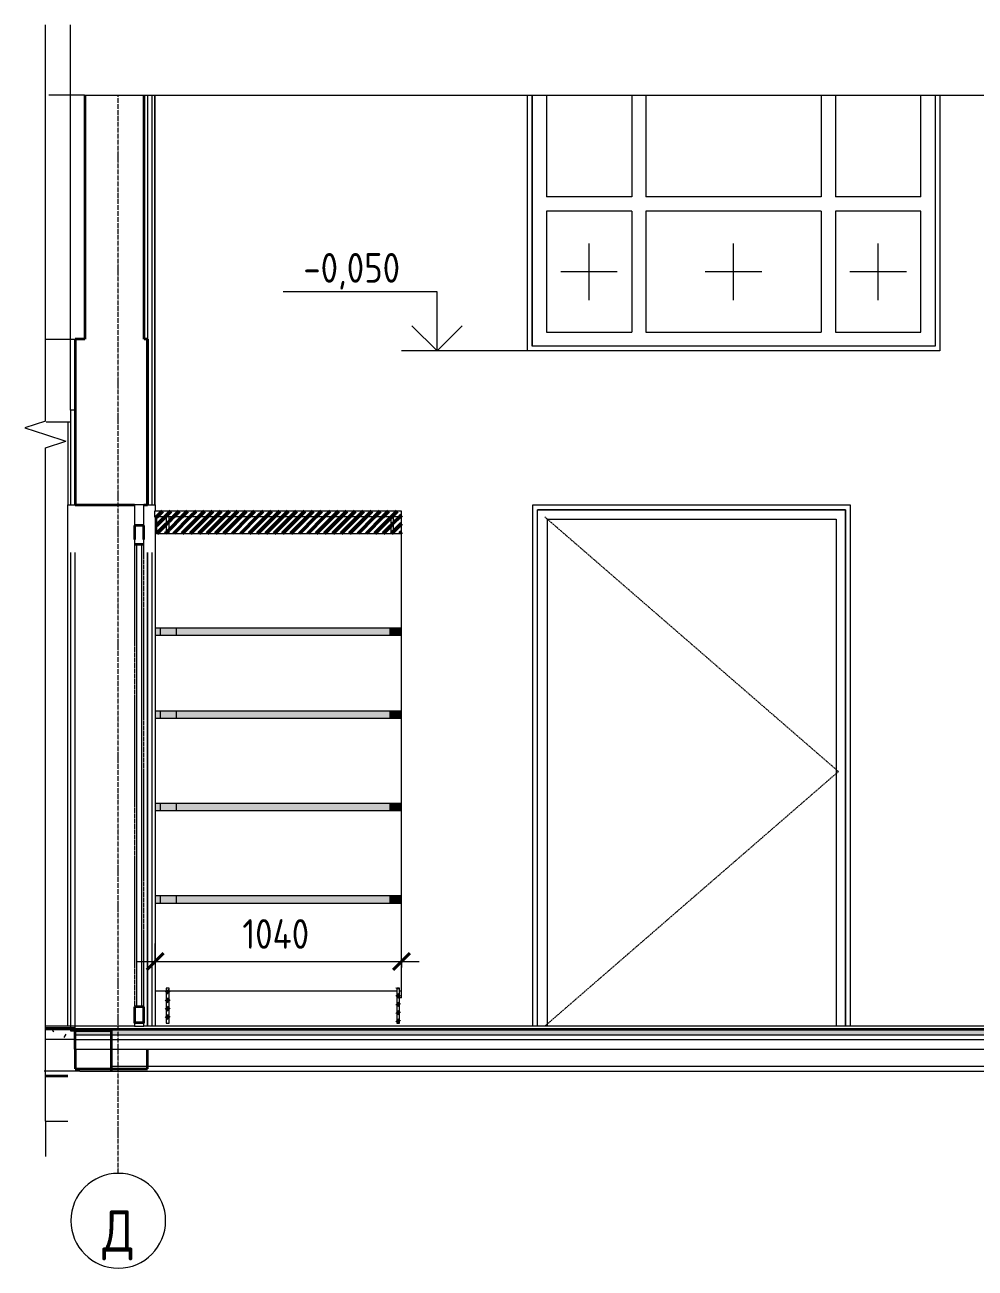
# Model space of a CAD drawing. Header units: millimetres. Extents: x 706 to 61221, y -16940 to 17865.
# Drawn here: x 37263 to 41274, y -3921 to 1326 of the extents above; entities that cross this region are included whole.
import ezdxf

# ---------------------------------------------------------------- set-up
doc = ezdxf.new("R2010")
doc.units = ezdxf.units.MM
for name, pattern in [('ADSK_Линия сетки', [25, 20, -2.5, 0, -2.5]), ('ADSK_Штриховая_ш2 п1', [3, 2, -1]), ('ADSK_Штриховая_ш2 п1_5', [4.5, 3, -1.5])]:
    doc.linetypes.add(name, pattern=pattern)
for name, color, linetype, lineweight in [('Аннотация', 7, 'Continuous', 20), ('Двери', 7, 'Continuous', 9), ('Окна', 7, 'Continuous', 9), ('Окна открывание', 7, 'ADSK_Штриховая_ш2 п1', 9), ('Оси', 7, 'Continuous', 9), ('Отметки', 7, 'Continuous', 9), ('Перекрытие', 7, 'Continuous', 20), ('Размеры', 7, 'Continuous', 9), ('Размеры-50', 7, 'Continuous', 9), ('Стены внутренние', 7, 'Continuous', 20), ('Стены наружные', 7, 'Continuous', 20), ('Стены несущие', 7, 'Continuous', 35), ('Стены отделка', 7, 'Continuous', 35), ('Стены штриховка', 7, 'Continuous', 9), ('Узлы', 7, 'Continuous', 20)]:
    doc.layers.add(name, color=color, linetype=linetype, lineweight=lineweight)
doc.layers.add('Линии', color=7, linetype='Continuous', lineweight=9, true_color=0x00a600)
doc.styles.add('GOST Common_5', font='GOST_Common.ttf', dxfattribs={"width": 0.9, "height": 175})
doc.styles.add('GOST Common_6', font='GOST_Common.ttf', dxfattribs={"width": 0.9, "height": 125})
doc.dimstyles.new('ADSK_Основной_2_5_мм_3', dxfattribs={"dimscale": 304.8, "dimtxt": 125.714375, "dimasz": 0.231955, "dimexe": 0.246063, "dimexo": 0.246063, "dimgap": 0.049213, "dimtad": 1, "dimrnd": 0.01, "dimdsep": 46, "dimtxsty": 'GOST Common_6', "dimblk1": 'OBLIQUE', "dimblk2": 'OBLIQUE', "dimsah": 1, "dimcen": 0.09, "dimdle": 0.246063, "dimazin": 2, "dimtfac": 1, "dimtdec": 4, "dimtix": 1, "dimtmove": 0, "dimatfit": 3, "dimfxl": 1, "dimtvp": 1, "dimtolj": 1, "dimtzin": 0, "dimlwd": 20, "dimlwe": 20, "dimarcsym": 2})
pattern_1 = [(45, (48351.84, 7590), (-17.67767, 17.67767), [])]

# ---------------------------------------------------------------- blocks, each defined once
blk = doc.blocks.new('АС_Дверь_Однопольная_Алюминиевая - 1150х2200 алюм ост EIW30 Д12п-6958020-П-6')
at = {"layer": 'Двери'}
for p, q in [((20313.5, -700), (20313.5, -787)), ((20353.5, -700), (20313.5, -700)), ((20353.5, -787), (20353.5, -700)), ((20353.5, -787), (20313.5, -787)), ((20322.5, -867), (20322.5, -2818)), ((20344, -2818), (20344, -867)), ((20353.5, -2886), (20313.5, -2886)), ((20313.5, -2887.5), (20313.5, -2900)), ((20313.5, -2900), (20353.5, -2900)), ((20353.5, -2900), (20353.5, -2887.5))]:
    blk.add_line(p, q, dxfattribs=at)
at = {"layer": 'Двери', "lineweight": 35}
for p, q in [((20313.5, -787), (20313.5, -845)), ((20353.5, -787), (20313.5, -787)), ((20353.5, -845), (20353.5, -787)), ((20353.5, -867), (20313.5, -867)), ((20313.5, -2818), (20313.5, -2887.5)), ((20353.5, -2818), (20313.5, -2818)), ((20353.5, -2887.5), (20353.5, -2818)), ((20353.5, -2886), (20313.5, -2886))]:
    blk.add_line(p, q, dxfattribs=at)
at = {"layer": 'Двери', "linetype": 'ADSK_Штриховая_ш2 п1_5'}
for p, q in [((20313.5, -845), (20313.5, -2818)), ((20353.5, -2818), (20353.5, -845))]:
    blk.add_line(p, q, dxfattribs=at)
blk = doc.blocks.new('окно трехпол с фрамугой - 1700-2240_h___нов_ ок43_противопож-V16-П-6')
at = {"layer": 'Окна'}
for p, q in [((21992.6, 1029.3), (21992.6, -30)), ((21992.6, -30), (21992.6, 1029.3)), ((22052.6, 1029.3), (22052.6, 600)), ((22412.6, 1029.3), (22412.6, 600)), ((22472.6, 1029.3), (22472.6, 600)), ((23212.6, 1029.3), (23212.6, 600)), ((23272.6, 1029.3), (23272.6, 600)), ((23632.6, 600), (23632.6, 1029.3)), ((23692.6, 1029.3), (23692.6, -30)), ((23692.6, 1029.3), (23692.6, -30)), ((22412.6, 600), (22052.6, 600)), ((23212.6, 600), (22472.6, 600)), ((23632.6, 600), (23272.6, 600)), ((22052.6, 540), (22052.6, 30)), ((22412.6, 540), (22052.6, 540)), ((22412.6, 540), (22412.6, 30)), ((22472.6, 540), (22472.6, 30)), ((23212.6, 540), (22472.6, 540)), ((23212.6, 540), (23212.6, 30)), ((23272.6, 540), (23272.6, 30)), ((23632.6, 540), (23272.6, 540)), ((23632.6, 30), (23632.6, 540)), ((22052.6, 30), (22412.6, 30)), ((22472.6, 30), (23212.6, 30)), ((23272.6, 30), (23632.6, 30)), ((23692.6, -30), (21992.6, -30)), ((23692.6, -30), (21992.6, -30))]:
    blk.add_line(p, q, dxfattribs=at)
at = {"layer": 'Окна открывание'}
for p, q in [((22232.6, 165), (22232.6, 405)), ((22842.6, 165), (22842.6, 405)), ((23452.6, 165), (23452.6, 405)), ((22112.6, 285), (22352.6, 285)), ((22722.6, 285), (22962.6, 285)), ((23332.6, 285), (23572.6, 285))]:
    blk.add_line(p, q, dxfattribs=at)
blk = doc.blocks.new('AC_Дверь_Однопольная_Стальная - 1340Х2200h ДН-8п-6920971-П-6')
at = {"layer": 'Двери'}
for p, q in [((22015, -2900), (22015, -720)), ((22015, -720), (23315, -720)), ((22015, -2900), (22015, -720)), ((23315, -720), (22015, -720)), ((23315, -720), (23315, -2900)), ((23315, -2900), (23315, -720)), ((22055, -760), (22055, -2900)), ((22055, -760), (23275, -760)), ((23275, -760), (23275, -2900))]:
    blk.add_line(p, q, dxfattribs=at)
at = {"layer": 'Двери', "linetype": 'ADSK_Штриховая_ш2 п1_5'}
for p, q in [((23285, -1825), (22045, -750)), ((22045, -2900), (23285, -1825))]:
    blk.add_line(p, q, dxfattribs=at)
blk = doc.blocks.new('ADSK_Обрыв_Линия - По умолчанию-5872681-П-6')
at = {"layer": 'Узлы'}
blk.add_line((20102.5, 1029.3), (31947.5, 1029.3), dxfattribs=at)
blk = doc.blocks.new('ADSK_Обрыв_Линия - По умолчанию-5872753-П-6')
at = {"layer": 'Узлы'}
for p, q in [((19937.4, -346.9), (19937.4, 1326.3)), ((19937.4, -3300), (19937.4, -458.2))]:
    blk.add_line(p, q, dxfattribs=at)
blk = doc.blocks.new('ADSK_Обрыв_Линия - По умолчанию-5872857-П-6')
at = {"layer": 'Узлы'}
blk.add_line((20082.5, -3090), (31815.7, -3090), dxfattribs=at)
blk = doc.blocks.new('Ось сетки - Круг_Ø8 мм-8258-П-6')
at = {"layer": 'Оси', "lineweight": 20}
for start, end in [(0, 180), (180, 360)]:
    blk.add_arc((20245, -3720.9), 200, start, end, dxfattribs=at)
blk = doc.blocks.new('Высотные отметки - Стрелка вверх-12093-П-6')
at = {"layer": 'Аннотация'}
for p, q in [((21590.5, 200), (20940.5, 200)), ((21590.5, -50), (21590.5, 200)), ((21590.5, -50), (21484.5, 56.1)), ((21590.5, -50), (21696.6, 56.1)), ((21740.5, -50), (21440.5, -50))]:
    blk.add_line(p, q, dxfattribs=at)
blk = doc.blocks.new('DIMBLOCK137-П-6')
at = {"layer": 'Размеры-50', "lineweight": 20, "transparency": 16777216}
for p, q in [((37812.6, -2626.4), (37812.6, -2551.4)), ((38852.6, -2626.4), (38852.6, -2551.4)), ((37737.6, -2626.4), (38927.6, -2626.4)), ((37812.6, -2626.4), (37812.6, -2651.4)), ((38852.6, -2626.4), (38852.6, -2651.4))]:
    blk.add_line(p, q, dxfattribs=at)
at = {"layer": 'Размеры-50', "lineweight": 40, "transparency": 16777216}
for p, q in [((37812.6, -2626.4), (37847.9, -2591)), ((38852.6, -2626.4), (38887.9, -2591)), ((37812.6, -2626.4), (37777.2, -2661.7)), ((38852.6, -2626.4), (38817.2, -2661.7))]:
    blk.add_line(p, q, dxfattribs=at)
at = {"layer": 'Размеры-50', "color": 0, "lineweight": 20, "transparency": 16777216, "insert": (38181.3, -2448), "char_height": 125, "width": 363.08, "attachment_point": 1, "line_spacing_factor": 1.022761, "style": 'GOST Common_6'}
blk.add_mtext('1040', dxfattribs=at)
blk = doc.blocks.new('_Oblique')
at = {"color": 0, "linetype": 'ByBlock', "lineweight": -2}
blk.add_line((-0.5, -0.5), (0.5, 0.5), dxfattribs=at)

msp = doc.modelspace()

# ---------------------------------------------------------------- hatches: boundary and pattern name
at = {"layer": 'Перекрытие', "lineweight": 9}
h = msp.add_hatch(dxfattribs=at)
h.set_pattern_fill('FP_22', color=256, style=0, pattern_type=2)
h.set_pattern_definition([(0, (48351.84, 7590), (203.2, 50.8), [16.764, -135.636, 16.764, -135.636, -812.8]), (0, (48351.84, 7590), (203.2, 50.8), [-304.8, 16.764, -288.036, 16.764, -135.636, -355.6]), (0, (48351.84, 7590), (203.2, 50.8), [-762, 16.764, -84.836, 16.764, -237.236]), (120, (48428.04, 7615.4), (-145.59409, 150.57636), [16.764, -135.636, 16.764, -135.636, -812.8]), (120, (48428.04, 7615.4), (-145.59409, 150.57636), [-304.8, 16.764, -288.036, 16.764, -135.636, -355.6]), (120, (48428.04, 7615.4), (-145.59409, 150.57636), [-762, 16.764, -84.836, 16.764, -237.236]), (240, (48453.44, 7717), (-57.60591, -201.37636), [16.764, -135.636, 16.764, -135.636, -812.8]), (240, (48453.44, 7717), (-57.60591, -201.37636), [-304.8, 16.764, -288.036, 16.764, -135.636, -355.6]), (240, (48453.44, 7717), (-57.60591, -201.37636), [-762, 16.764, -84.836, 16.764, -237.236])])
h.paths.add_polyline_path([(37455.569, -2955), (37475.569, -2955), (37475.569, -2915), (37349.481, -2915), (37349.481, -2955), (37453.888, -2955)])
h = msp.add_hatch(dxfattribs=at)
h.set_pattern_fill('FP_20', color=256, style=0, pattern_type=2)
h.set_pattern_definition([(0, (48351.84, 7590), (0, 62.475), []), (315, (48351.84, 7590), (62.475, 0.00071), [88.353, -88.353]), (45, (48351.84, 7590), (62.475, 0.00071), [88.353, -88.353])])
h.paths.add_polyline_path([(57122.978, -2938), (60762.294, -2938), (60761.925, -2914), (37475.569, -2914), (37475.569, -2938), (55583.357, -2938)])
at = {"layer": 'Узлы', "lineweight": 50, "true_color": 0xc29f78}
h = msp.add_hatch(dxfattribs=at)
h.set_pattern_fill('FP_23', color=33, style=0, pattern_type=2)
h.set_pattern_definition(pattern_1)
h.paths.add_polyline_path([(37810.703, -750), (38852.569, -750), (38852.569, -726), (37810.703, -726), (37810.703, -731.113)])
h = msp.add_hatch(dxfattribs=at)
h.set_pattern_fill('FP_23', color=33, style=0, pattern_type=2)
h.set_pattern_definition(pattern_1)
h.paths.add_polyline_path([(37818.569, -820), (37859.384, -820), (37859.384, -750), (37818.569, -750)])
h.paths.add_polyline_path([(38852.569, -820), (38852.569, -750), (38819.118, -750), (38819.118, -820), (38840.569, -820)])
h.paths.add_polyline_path([(37871.384, -820), (38807.118, -820), (38807.118, -750), (37871.384, -750)])
h = msp.add_hatch(dxfattribs=at)
h.set_pattern_fill('FP_23', color=33, style=0, pattern_type=2)
h.set_pattern_definition(pattern_1)
h.paths.add_polyline_path([(37871.384, -820), (37871.384, -750), (37859.384, -750), (37859.384, -820)])
h = msp.add_hatch(dxfattribs=at)
h.set_pattern_fill('FP_23', color=33, style=0, pattern_type=2)
h.set_pattern_definition(pattern_1)
h.paths.add_polyline_path([(38807.118, -820), (38819.118, -820), (38819.118, -750), (38807.118, -750)])
at = {"layer": 'Узлы'}
h = msp.add_hatch(color=256, dxfattribs=at)
h.paths.add_polyline_path([(38803.436, -1250), (38803.436, -1220), (37903.399, -1220), (37903.399, -1250), (38719.547, -1250)])
h.paths.add_polyline_path([(37833.399, -1250), (37833.399, -1220), (37812.569, -1220), (37812.569, -1250)])
at = {"layer": 'Узлы', "true_color": 0xffffff}
for points in [[(37877.711, -1250), (37903.399, -1250), (37903.399, -1220), (37833.399, -1220), (37833.399, -1250)], [(38852.569, -1250), (38852.569, -1220), (38803.436, -1220), (38803.436, -1250), (38838.436, -1250)], [(37877.711, -1600), (37903.399, -1600), (37903.399, -1570), (37833.399, -1570), (37833.399, -1600)], [(38852.569, -1600), (38852.569, -1570), (38803.436, -1570), (38803.436, -1600), (38838.436, -1600)], [(37877.711, -1990), (37903.399, -1990), (37903.399, -1960), (37833.399, -1960), (37833.399, -1990)], [(38803.436, -1990), (38852.569, -1990), (38852.569, -1960), (38803.436, -1960)], [(37877.711, -2380), (37903.399, -2380), (37903.399, -2350), (37833.399, -2350), (37833.399, -2380)], [(38803.436, -2380), (38852.569, -2380), (38852.569, -2350), (38803.436, -2350)]]:
    msp.add_hatch(color=7, dxfattribs=at).paths.add_polyline_path(points)
at = {"layer": 'Узлы'}
h = msp.add_hatch(color=256, dxfattribs=at)
h.paths.add_polyline_path([(38803.436, -1600), (38803.436, -1570), (37903.399, -1570), (37903.399, -1600), (38792.037, -1600)])
h.paths.add_polyline_path([(37833.399, -1600), (37833.399, -1570), (37812.569, -1570), (37812.569, -1600)])
h = msp.add_hatch(color=256, dxfattribs=at)
h.paths.add_polyline_path([(38803.436, -1990), (38803.436, -1960), (37903.399, -1960), (37903.399, -1990), (38647.522, -1990)])
h.paths.add_polyline_path([(37833.399, -1990), (37833.399, -1960), (37812.569, -1960), (37812.569, -1990)])
h = msp.add_hatch(color=256, dxfattribs=at)
h.paths.add_polyline_path([(38180.299, -2380), (38803.436, -2380), (38803.436, -2350), (37903.399, -2350), (37903.399, -2380), (38093.978, -2380)])
h.paths.add_polyline_path([(37833.399, -2380), (37833.399, -2350), (37812.569, -2350), (37812.569, -2380)])
at = {"layer": 'Узлы', "lineweight": 50, "true_color": 0xc29f78}
h = msp.add_hatch(dxfattribs=at)
h.set_pattern_fill('FP_23', color=33, style=0, pattern_type=2)
h.set_pattern_definition(pattern_1)
h.paths.add_polyline_path([(37859.384, -2887.366), (37871.384, -2887.366), (37871.384, -2740), (37859.384, -2740), (37859.384, -2835.41)])
h = msp.add_hatch(dxfattribs=at)
h.set_pattern_fill('FP_23', color=33, style=0, pattern_type=2)
h.set_pattern_definition(pattern_1)
h.paths.add_polyline_path([(38844.436, -2887.366), (38844.436, -2740), (38832.436, -2740), (38832.436, -2887.366)])

# ---------------------------------------------------------------- linework, layer by layer
at = {"layer": 'Аннотация'}
for p, q in [((37514.643, 1029.325), (37364.643, 1029.325)), ((37349.481, -346.884), (37262.831, -375.039)), ((37349.481, -346.884), (37262.831, -375.039)), ((37262.831, -375.039), (37349.481, -403.193)), ((37262.831, -375.039), (37349.481, -403.193)), ((37349.481, -403.193), (37436.084, -430.693)), ((37349.481, -458.193), (37436.084, -430.693)), ((37349.481, -458.193), (37436.084, -430.693)), ((37494.643, -3090), (37344.643, -3090)), ((37349.481, -3300), (37349.481, -3450))]:
    msp.add_line(p, q, dxfattribs=at)
at = {"layer": 'Линии', "color": 7}
for p, q in [((38852.569, -726), (37810.703, -726)), ((37810.703, -726), (37810.703, -750)), ((38852.569, -750), (38852.569, -726)), ((37810.703, -750), (37818.569, -750)), ((37859.384, -750), (37818.569, -750)), ((37818.569, -750), (37818.569, -820)), ((37871.384, -750), (37859.384, -750)), ((37859.384, -750), (37859.384, -820)), ((38807.118, -750), (37871.384, -750)), ((37871.384, -820), (37871.384, -750)), ((38819.118, -750), (38807.118, -750)), ((38807.118, -750), (38807.118, -820)), ((38852.569, -750), (38819.118, -750)), ((38819.118, -820), (38819.118, -750)), ((38852.569, -820), (38852.569, -750)), ((37818.569, -820), (37859.384, -820)), ((37859.384, -820), (37871.384, -820)), ((37871.384, -820), (38807.118, -820)), ((38807.118, -820), (38819.118, -820)), ((38819.118, -820), (38852.569, -820)), ((37833.399, -1220), (37812.569, -1220)), ((37812.569, -1220), (37812.569, -1250)), ((37812.569, -1250), (37833.399, -1250)), ((37903.399, -1220), (37833.399, -1220)), ((37833.399, -1220), (37833.399, -1250)), ((37833.399, -1250), (37903.399, -1250)), ((38803.436, -1220), (37903.399, -1220)), ((37903.399, -1250), (37903.399, -1220)), ((37903.399, -1250), (38803.436, -1250)), ((38852.569, -1220), (38803.436, -1220)), ((38803.436, -1220), (38803.436, -1250)), ((38803.436, -1250), (38852.569, -1250)), ((38852.569, -1250), (38852.569, -1220)), ((37833.399, -1570), (37812.569, -1570)), ((37812.569, -1570), (37812.569, -1600)), ((37903.399, -1570), (37833.399, -1570)), ((37833.399, -1570), (37833.399, -1600)), ((38803.436, -1570), (37903.399, -1570)), ((37903.399, -1600), (37903.399, -1570)), ((38852.569, -1570), (38803.436, -1570)), ((38803.436, -1570), (38803.436, -1600)), ((38852.569, -1600), (38852.569, -1570)), ((37812.569, -1600), (37833.399, -1600)), ((37833.399, -1600), (37903.399, -1600)), ((37903.399, -1600), (38803.436, -1600)), ((38803.436, -1600), (38852.569, -1600)), ((37833.399, -1960), (37812.569, -1960)), ((37812.569, -1960), (37812.569, -1990)), ((37812.569, -1990), (37833.399, -1990)), ((37903.399, -1960), (37833.399, -1960)), ((37833.399, -1960), (37833.399, -1990)), ((37833.399, -1990), (37903.399, -1990)), ((38803.436, -1960), (37903.399, -1960)), ((37903.399, -1990), (37903.399, -1960)), ((37903.399, -1990), (38803.436, -1990)), ((38852.569, -1960), (38803.436, -1960)), ((38803.436, -1960), (38803.436, -1990)), ((38803.436, -1990), (38852.569, -1990)), ((38852.569, -1990), (38852.569, -1960)), ((37833.399, -2350), (37812.569, -2350)), ((37812.569, -2350), (37812.569, -2380)), ((37903.399, -2350), (37833.399, -2350)), ((37833.399, -2350), (37833.399, -2380)), ((38803.436, -2350), (37903.399, -2350)), ((37903.399, -2380), (37903.399, -2350)), ((38852.569, -2350), (38803.436, -2350)), ((38803.436, -2350), (38803.436, -2380)), ((38852.569, -2380), (38852.569, -2350)), ((37812.569, -2380), (37833.399, -2380)), ((37833.399, -2380), (37903.399, -2380)), ((37903.399, -2380), (38803.436, -2380)), ((38803.436, -2380), (38852.569, -2380)), ((37871.384, -2740), (37859.384, -2740)), ((37859.384, -2740), (37859.384, -2887.366)), ((37871.384, -2887.366), (37871.384, -2740)), ((38844.436, -2740), (38832.436, -2740)), ((38832.436, -2740), (38832.436, -2887.366)), ((38844.436, -2887.366), (38844.436, -2740)), ((37859.384, -2887.366), (37871.384, -2887.366)), ((38832.436, -2887.366), (38844.436, -2887.366))]:
    msp.add_line(p, q, dxfattribs=at)
at = {"layer": 'Оси', "linetype": 'ADSK_Линия сетки'}
msp.add_line((37657.118, -3520.913), (37657.118, 1029.325), dxfattribs=at)
at = {"layer": 'Отметки', "lineweight": 20}
msp.add_line((39619.374, -50), (39002.657, -50), dxfattribs=at)
at = {"layer": 'Перекрытие', "lineweight": 9}
for p, q in [((37725.569, -2900), (37349.481, -2900)), ((37475.569, -2909), (37475.569, -2900)), ((60762.294, -2900), (37765.569, -2900))]:
    msp.add_line(p, q, dxfattribs=at)
at = {"layer": 'Перекрытие', "lineweight": 35}
for p, q in [((37475.569, -2909), (37349.481, -2909)), ((37475.569, -2997), (37475.569, -2909)), ((60762.294, -2914), (37475.569, -2914)), ((37628.069, -2920), (37475.569, -2920)), ((37628.069, -3090), (37628.069, -2920)), ((37349.481, -3110), (37444.643, -3110))]:
    msp.add_line(p, q, dxfattribs=at)
at = {"layer": 'Перекрытие'}
for p, q in [((37475.569, -2915), (37349.481, -2915)), ((60762.294, -2938), (37475.569, -2938)), ((37349.481, -2955), (37475.569, -2955)), ((60762.294, -2957), (37475.569, -2957)), ((37475.569, -2997), (60122.292, -2997)), ((37444.643, -3090), (37349.481, -3090)), ((49234.134, -3070), (37628.069, -3070))]:
    msp.add_line(p, q, dxfattribs=at)
at = {"layer": 'Стены внутренние'}
for p, q in [((37455.569, -300), (37455.569, 1326.318)), ((37514.459, 1029.325), (37514.459, 0)), ((37349.481, 0), (37475.569, 0)), ((37818.569, -820), (37812.569, -820)), ((38852.569, -1220), (38852.569, -820)), ((37475.569, -2900), (37475.569, -900)), ((37780.569, -900), (37780.569, -2900)), ((37780.569, -2900), (37780.569, -900)), ((38852.569, -1570), (38852.569, -1250)), ((38852.569, -1960), (38852.569, -1600)), ((38852.569, -2350), (38852.569, -1990)), ((38852.569, -2780), (38852.569, -2380)), ((37812.569, -2750), (37859.384, -2750)), ((37871.384, -2750), (38832.436, -2750)), ((38844.436, -2750), (38852.569, -2750)), ((38852.569, -2780), (38844.436, -2780)), ((37349.481, -3300), (37444.643, -3300))]:
    msp.add_line(p, q, dxfattribs=at)
at = {"layer": 'Стены наружные'}
for p, q in [((39384.684, -50), (39384.684, 1029.325)), ((41124.684, 1029.325), (41124.684, -50)), ((41124.684, -50), (39384.684, -50)), ((37443.569, -350), (37352.701, -350)), ((37443.569, -2900), (37443.569, -700)), ((37812.569, -700), (37812.569, -726)), ((39407.118, -2900), (39407.118, -700)), ((39407.118, -700), (40747.118, -700)), ((40747.118, -700), (40747.118, -2900)), ((37812.569, -750), (37812.569, -1220)), ((37455.569, -900), (37455.569, -2900)), ((37800.569, -2900), (37800.569, -900)), ((37812.569, -1250), (37812.569, -1570)), ((37812.569, -1600), (37812.569, -1960)), ((37812.569, -1990), (37812.569, -2350)), ((37812.569, -2380), (37812.569, -2900))]:
    msp.add_line(p, q, dxfattribs=at)
at = {"layer": 'Стены несущие'}
for p, q in [((37515.935, 1029.325), (37515.935, 0)), ((37765.936, 0), (37765.936, 1029.325)), ((37515.935, 0), (37475.569, 0)), ((37475.569, 0), (37475.569, -700)), ((37780.569, 0), (37765.936, 0)), ((37780.569, -700), (37780.569, 0)), ((37780.569, 0), (37780.569, -700)), ((37475.569, -700), (37725.569, -700)), ((37765.569, -700), (37780.569, -700)), ((37475.569, -2997), (37475.569, -3080)), ((37780.569, -3080), (37780.569, -2997)), ((37475.569, -3080), (37780.569, -3080))]:
    msp.add_line(p, q, dxfattribs=at)
at = {"layer": 'Стены отделка', "lineweight": 9}
for p, q in [((37780.569, 1029.325), (37780.569, 0)), ((37812.569, -700), (37812.569, 1029.325)), ((37475.569, -300), (37455.569, -300)), ((37455.569, -300), (37455.569, -350)), ((37455.569, -350), (37443.569, -350)), ((37443.569, -350), (37443.569, -700)), ((37443.569, -700), (37475.569, -700)), ((37780.569, -700), (37812.569, -700)), ((37455.569, -2900), (37455.569, -2920)), ((37455.569, -2920), (37475.569, -2920))]:
    msp.add_line(p, q, dxfattribs=at)
at = {"layer": 'Стены штриховка'}
for p, q in [((37800.569, -700), (37800.569, 1029.325)), ((37810.569, 1029.325), (37810.569, -700)), ((37445.569, -700), (37445.569, -350)), ((37455.569, -350), (37455.569, -700))]:
    msp.add_line(p, q, dxfattribs=at)

# ---------------------------------------------------------------- block references
at = {"layer": 'Аннотация'}
msp.add_blockref('Высотные отметки - Стрелка вверх-12093-П-6', (17412.118, 0), dxfattribs=at)
at = {"layer": 'Двери'}
for name in ['АС_Дверь_Однопольная_Алюминиевая - 1150х2200 алюм ост EIW30 Д12п-6958020-П-6', 'AC_Дверь_Однопольная_Стальная - 1340Х2200h ДН-8п-6920971-П-6']:
    msp.add_blockref(name, (17412.118, 0), dxfattribs=at)
at = {"layer": 'Окна'}
msp.add_blockref('окно трехпол с фрамугой - 1700-2240_h___нов_ ок43_противопож-V16-П-6', (17412.118, 0), dxfattribs=at)
at = {"layer": 'Оси', "lineweight": 20}
msp.add_blockref('Ось сетки - Круг_Ø8 мм-8258-П-6', (17412.118, 0), dxfattribs=at)
at = {"layer": 'Узлы'}
for name in ['ADSK_Обрыв_Линия - По умолчанию-5872753-П-6', 'ADSK_Обрыв_Линия - По умолчанию-5872681-П-6', 'ADSK_Обрыв_Линия - По умолчанию-5872857-П-6']:
    msp.add_blockref(name, (17412.118, 0), dxfattribs=at)

# ---------------------------------------------------------------- texts
at = {"layer": 'Оси', "insert": (37656.928, -3782.365), "char_height": 175, "width": 145.8, "attachment_point": 5, "line_spacing_factor": 1.022766, "style": 'GOST Common_5'}
msp.add_mtext('\\pxqc,t0.25714,0.51429,0.77143,1.02857,1.28571,1.54286,1.8,2.05714,2.31429,2.57143,2.82857,3.08571,3.34286,3.6,3.85714,4.11429,4.37143,4.62857,4.88571,5.14286,5.4,5.65714,5.91429,6.17143,6.42857,6.68571,6.94286,7.2,7.45714,7.71429,7.97143,8.22857;{Д}', dxfattribs=at)
at = {"layer": 'Отметки', "lineweight": 20, "insert": (38438.319, 363.354), "char_height": 125, "width": 514.41128, "attachment_point": 1, "line_spacing_factor": 1.022761, "style": 'GOST Common_6'}
msp.add_mtext('-0,050', dxfattribs=at)

# ---------------------------------------------------------------- dimensions: what is measured, and where the dimension line sits
at = {"layer": 'Размеры', "lineweight": 20}
dim = msp.add_linear_dim(base=(38852.569, -2626.362), p1=(37812.569, -2576.37), p2=(38852.569, -2576.37), dimstyle='ADSK_Основной_2_5_мм_3', override={"dimpost": '<>', "dimfxl": 1040}, dxfattribs=at)
dim.commit()
dim.dimension.update_dxf_attribs({"geometry": 'DIMBLOCK137-П-6', "text_midpoint": (38332.569, -2548.862)})

doc.saveas('drawing.dxf')
